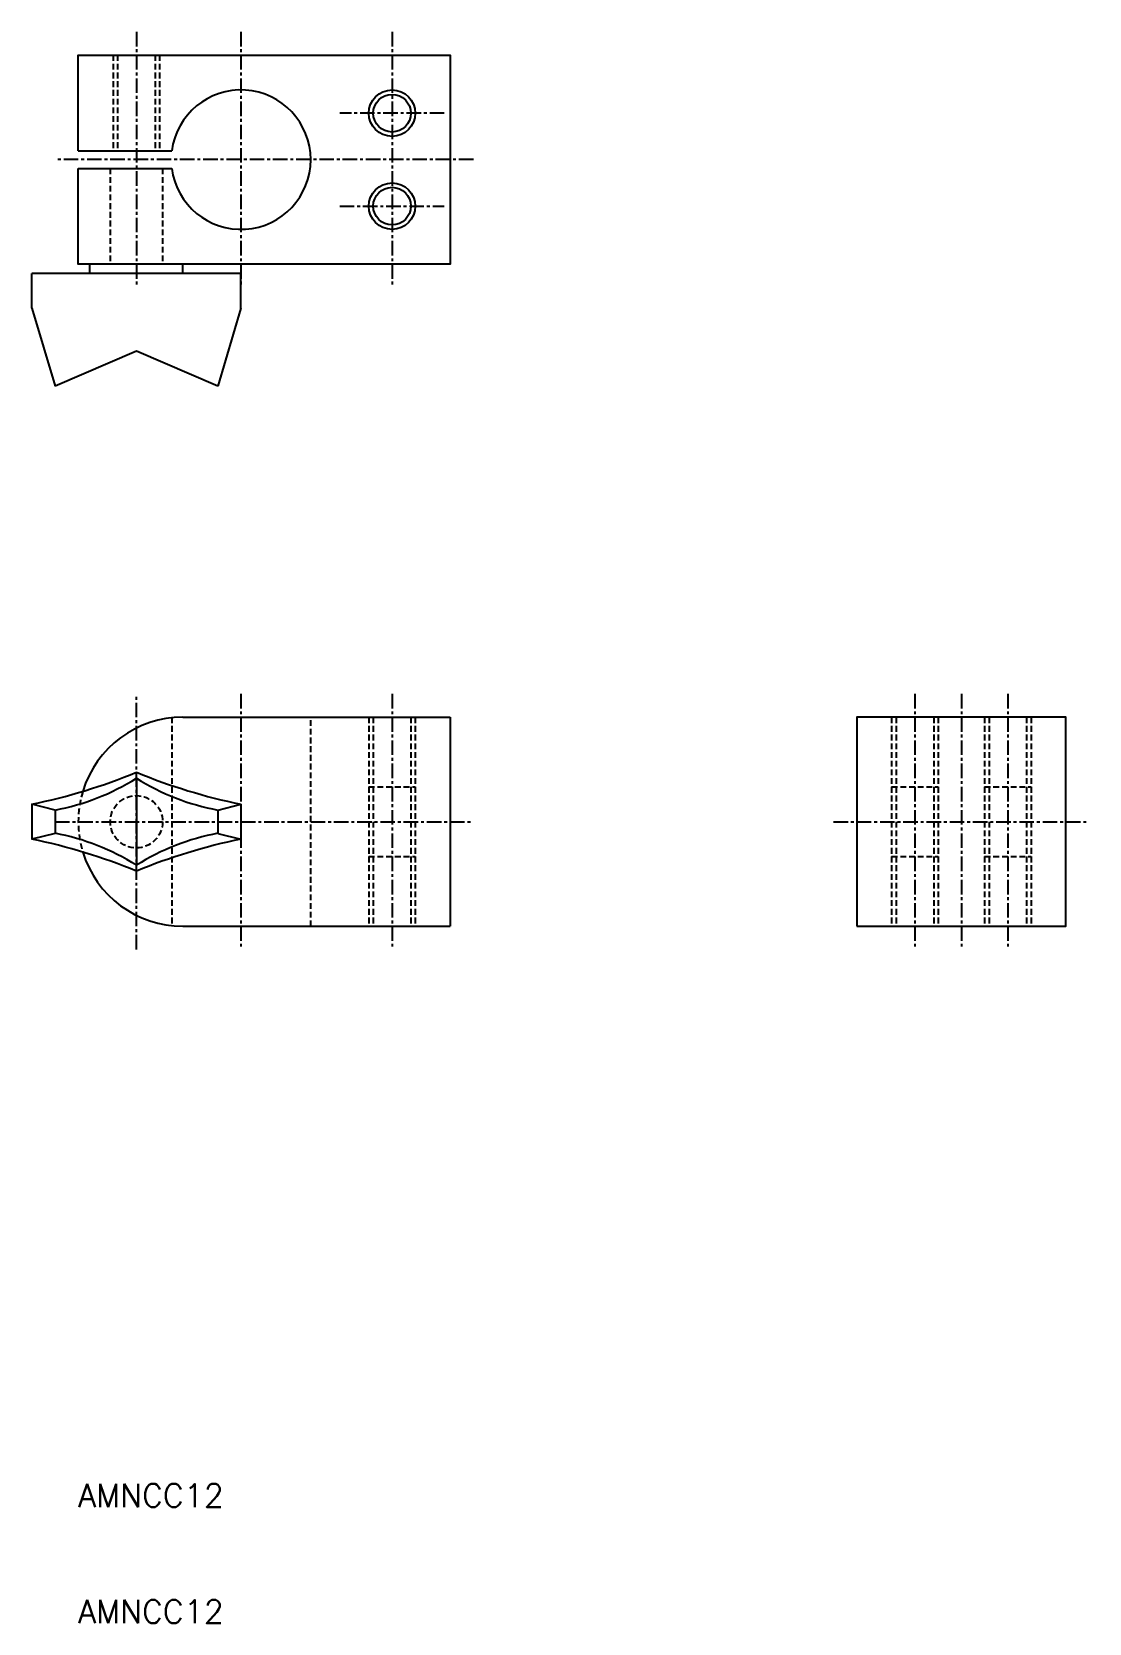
# Model space of a CAD drawing. Extents: x -32 to 59, y -3635 to -3498.
import ezdxf

# ---------------------------------------------------------------- set-up
doc = ezdxf.new("R2010")
doc.units = 0
doc.linetypes.add('CENTER', pattern=[2, 1.25, -0.25, 0.25, -0.25])
doc.linetypes.add('DASHED', pattern=[0.75, 0.5, -0.25])
doc.layers.get('0').update_dxf_attribs({"linetype": 'CONTINUOUS'})
doc.layers.add('CENTER', color=1, linetype='CENTER')
doc.styles.get("Standard").update_dxf_attribs({"font": 'txt', "bigfont": 'BIGFONT'})

msp = doc.modelspace()

# ---------------------------------------------------------------- linework, layer by layer
at = {"color": 3, "linetype": 'DASHED'}
for p, q in [((-24.54, -3500.16), (-24.54, -3508.41)), ((-24.16, -3500.16), (-24.16, -3508.41)), ((-20.92, -3500.16), (-20.92, -3508.41)), ((-20.54, -3500.16), (-20.54, -3508.41)), ((-24.79, -3509.91), (-24.79, -3518.16)), ((-20.29, -3509.91), (-20.29, -3518.16)), ((-19.49, -3557.16), (-19.49, -3575.16)), ((-7.54, -3575.16), (-7.54, -3557.16)), ((-2.54, -3557.16), (-2.54, -3575.16)), ((-2.16, -3557.16), (-2.16, -3575.16)), ((1.08, -3557.16), (1.08, -3575.16)), ((1.46, -3557.16), (1.46, -3575.16)), ((42.46, -3557.16), (42.46, -3575.16)), ((42.84, -3557.16), (42.84, -3575.16)), ((46.08, -3557.16), (46.08, -3575.16)), ((46.46, -3557.16), (46.46, -3575.16)), ((50.46, -3557.16), (50.46, -3575.16)), ((50.84, -3557.16), (50.84, -3575.16)), ((54.08, -3557.16), (54.08, -3575.16)), ((54.46, -3557.16), (54.46, -3575.16)), ((-2.54, -3563.16), (1.46, -3563.16)), ((42.46, -3563.16), (46.46, -3563.16)), ((50.46, -3563.16), (54.46, -3563.16)), ((-2.54, -3569.16), (1.46, -3569.16)), ((42.46, -3569.16), (46.46, -3569.16)), ((50.46, -3569.16), (54.46, -3569.16))]:
    msp.add_line(p, q, dxfattribs=at)
at = {"color": 7, "linetype": 'CONTINUOUS'}
for p, q in [((-27.54, -3508.41), (-19.49, -3508.41)), ((-27.54, -3509.91), (-19.49, -3509.91)), ((-26.54, -3518.96), (-26.54, -3518.16)), ((-18.54, -3518.96), (-18.54, -3518.16)), ((-13.54, -3518.96), (-31.54, -3518.96)), ((-13.54, -3518.96), (-31.54, -3518.96)), ((-31.54, -3521.96), (-31.54, -3518.96)), ((-13.54, -3521.96), (-13.54, -3518.96)), ((-31.54, -3521.96), (-29.54, -3528.66)), ((-13.54, -3521.96), (-15.54, -3528.66)), ((-18.54, -3557.16), (4.46, -3557.16)), ((4.46, -3557.16), (4.46, -3575.16)), ((-22.54, -3562.41), (-22.54, -3569.91)), ((-31.54, -3564.66), (-31.54, -3567.66)), ((-29.54, -3565.16), (-31.54, -3564.66)), ((-15.54, -3565.16), (-13.54, -3564.66)), ((-13.54, -3564.66), (-13.54, -3567.66)), ((-29.54, -3565.16), (-29.54, -3567.16)), ((-15.54, -3565.16), (-15.54, -3567.16)), ((-29.54, -3567.16), (-31.54, -3567.66)), ((-15.54, -3567.16), (-13.54, -3567.66)), ((-18.54, -3575.16), (4.46, -3575.16))]:
    msp.add_line(p, q, dxfattribs=at)
for points in [[(-27.54, -3508.41), (-27.54, -3500.16), (4.46, -3500.16), (4.46, -3518.16), (-27.54, -3518.16), (-27.54, -3509.91)], [(-15.54, -3528.66), (-22.54, -3525.66), (-29.54, -3528.66)]]:
    msp.add_lwpolyline(points, dxfattribs=at)
msp.add_lwpolyline([(39.46, -3575.16), (57.46, -3575.16), (57.46, -3557.16), (39.46, -3557.16)], close=True, dxfattribs=at)
at = {"color": 3, "linetype": 'CONTINUOUS'}
for centre in [(-0.54, -3505.16), (-0.54, -3513.16)]:
    msp.add_circle(centre, 2, dxfattribs=at)
at = {"color": 7, "linetype": 'CONTINUOUS'}
for centre in [(-0.54, -3505.16), (-0.54, -3513.16)]:
    msp.add_circle(centre, 1.62, dxfattribs=at)
at = {"color": 3, "linetype": 'DASHED'}
msp.add_circle((-22.54, -3566.16), 2.25, dxfattribs=at)
at = {"color": 7, "linetype": 'CONTINUOUS'}
for centre, radius, start, end in [((-13.54, -3509.16), 6, 187.1808, 172.8192), ((-18.54, -3566.16), 9, 90, 163.1425), ((-41.66, -3515.42), 50.26, 281.619, 292.3627), ((-3.42, -3515.42), 50.26, 247.6373, 258.381), ((-33.31, -3545.28), 20.23, 280.7341, 302.1614), ((-11.77, -3545.28), 20.23, 237.8386, 259.2659), ((-33.31, -3587.03), 20.23, 57.8386, 79.2659), ((-11.77, -3587.03), 20.23, 100.7341, 122.1614), ((-41.66, -3616.89), 50.26, 67.6373, 78.381), ((-41.66, -3616.89), 50.26, 67.6373, 78.381), ((-18.54, -3566.16), 9, 196.8575, 270), ((-3.42, -3616.89), 50.26, 101.619, 112.3627), ((-3.42, -3616.89), 50.26, 101.619, 112.3627)]:
    msp.add_arc(centre, radius, start, end, dxfattribs=at)
at = {"color": 3, "linetype": 'DASHED'}
msp.add_arc((-18.54, -3566.16), 9, 163.1425, 196.8575, dxfattribs=at)
at = {"layer": 'CENTER', "color": 1, "linetype": 'CENTER'}
for p, q in [((-22.54, -3498.16), (-22.54, -3520.16)), ((-13.54, -3498.16), (-13.54, -3520.16)), ((-0.54, -3498.16), (-0.54, -3520.16)), ((3.96, -3505.16), (-5.04, -3505.16)), ((6.46, -3509.16), (-29.54, -3509.16)), ((-5.04, -3513.16), (3.96, -3513.16)), ((-22.54, -3577.16), (-22.54, -3555.16)), ((-13.54, -3555.16), (-13.54, -3577.16)), ((-0.54, -3555.16), (-0.54, -3577.16)), ((44.46, -3555.16), (44.46, -3577.16)), ((48.46, -3555.16), (48.46, -3577.16)), ((52.46, -3555.16), (52.46, -3577.16)), ((-29.54, -3566.16), (6.46, -3566.16)), ((37.46, -3566.16), (59.46, -3566.16))]:
    msp.add_line(p, q, dxfattribs=at)

# ---------------------------------------------------------------- texts
at = {"color": 7, "linetype": 'CONTINUOUS'}
for p in [(-27.54, -3625.16), (-27.54, -3635.16)]:
    msp.add_text('AMNCC12', height=2, dxfattribs=at).set_placement(p)

doc.saveas('drawing.dxf')
